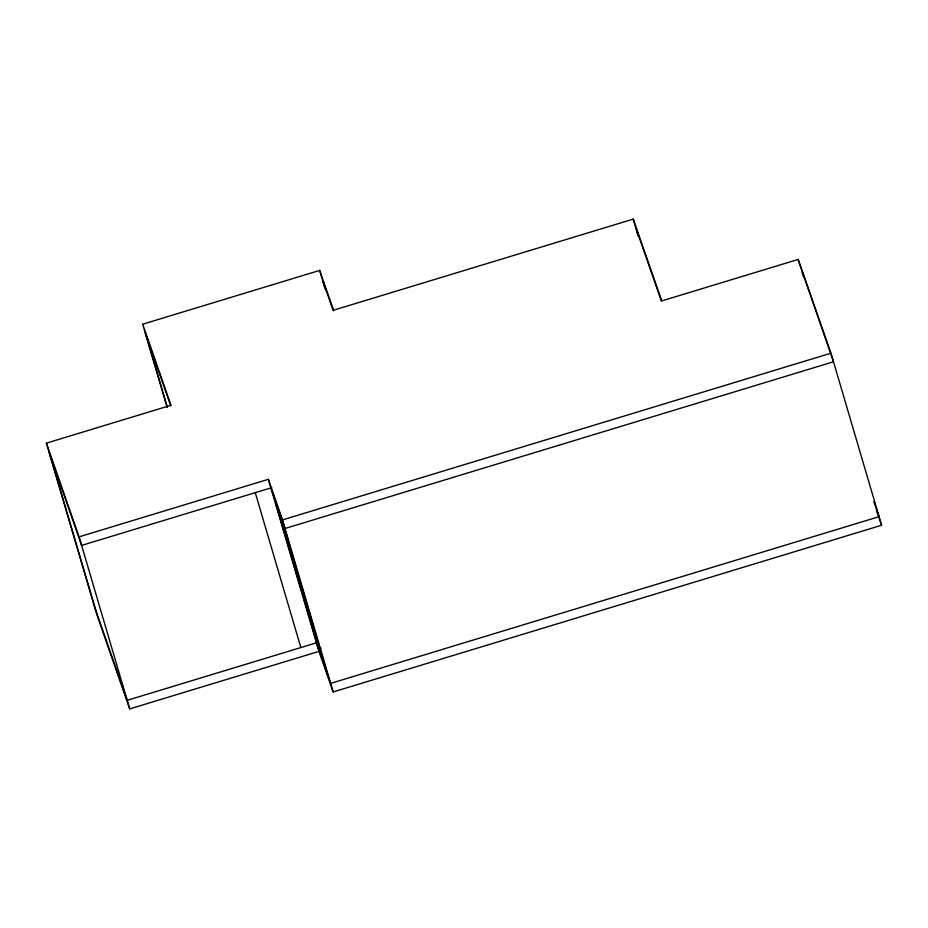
<?xml version="1.0" encoding="UTF-8"?>
<svg xmlns="http://www.w3.org/2000/svg" width="928" height="928" viewBox="0 0 928 928"><rect width="100%" height="100%" fill="white"/><g stroke="black" fill="none" stroke-linecap="round" stroke-linejoin="round"><path stroke-width="1.39" d="M142.692 324.208L319.673 270.419L333.546 310.196L633.256 219.101L661.792 300.892L798.138 259.457L830.966 353.197L881.6 525.248L333.152 691.952L318.988 651.375L268.354 479.324L79.1 536.848L46.4 443.155L170.984 405.281L142.692 324.208L167.202 407.473M271.788 487.652L81.618 545.42L48.929 451.727M268.354 479.324L282.518 519.9L830.966 353.197M317.376 642.547L127.206 700.315L94.517 606.622M321.134 648.173L318.617 648.939L275.57 502.698L284.792 529.134L327.839 675.387M46.4 443.155L97.034 615.206L129.734 708.899L318.988 651.375M873.84 501.723L879.071 516.676L330.635 683.379L316.471 642.791M876.368 510.307L881.6 525.248M636.144 228.729L661.467 301.298M322.654 280.326L333.303 310.822M270.883 487.896L285.047 528.484L833.483 361.781L798.138 259.457M145.22 332.792L170.682 405.756M802.163 272.577L803.393 276.73M636.886 230.84L638.51 236.373M633.256 219.101L635.773 227.685M636.19 229.065L638.22 235.979M323.35 282.298L325.786 290.603M319.673 270.419L322.19 279.003M322.596 280.384L324.638 287.297M282.518 519.9L333.152 691.952M255.27 492.675L300.858 647.57M146.369 336.098L167.133 406.626M79.1 536.848L129.734 708.899M50.031 454.894L95.619 609.789"/></g></svg>
